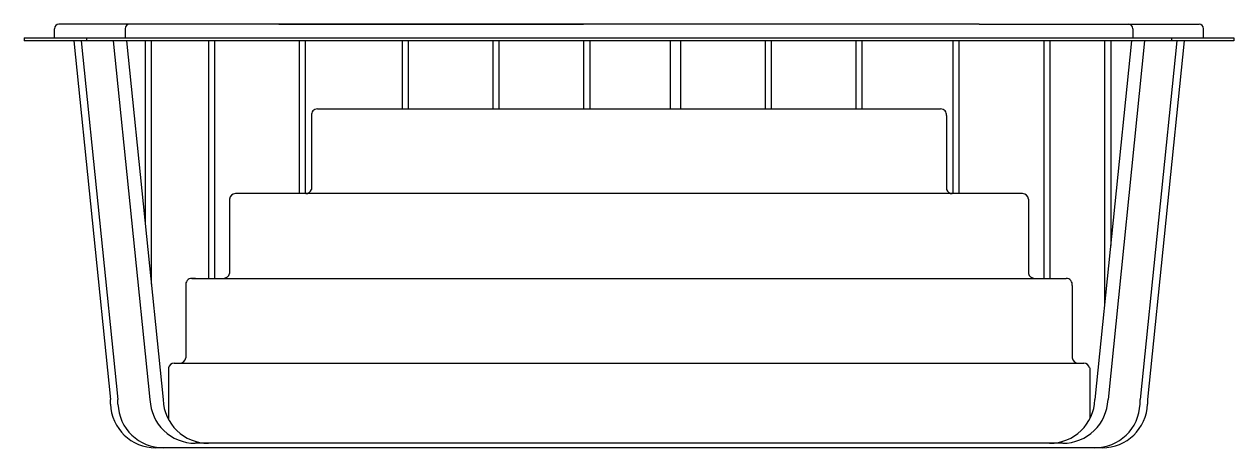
# Model space of a CAD drawing. Extents: x -1302 to -1298, y 290.38 to 291.78.
import ezdxf

# ---------------------------------------------------------------- set-up
doc = ezdxf.new("R2010")
doc.units = 0
doc.header["$LTSCALE"] = 10
doc.header["$MEASUREMENT"] = 0
doc.layers.add('Piscinas_Fibratec', color=4, linetype='CONTINUOUS')

msp = doc.modelspace()

# ---------------------------------------------------------------- linework, layer by layer
at = {"layer": 'Piscinas_Fibratec', "color": 2}
for p, q in [((-1301.9001, 291.7305), (-1301.9001, 291.7605)), ((-1301.1577, 291.7755), (-1301.8851, 291.7755)), ((-1301.6662, 291.7605), (-1301.6662, 291.7305)), ((-1300.1301, 291.7755), (-1301.489, 291.7755)), ((-1301.1577, 291.7755), (-1300.1501, 291.7755)), ((-1299.8501, 291.7755), (-1300.1301, 291.7755)), ((-1298.8424, 291.7755), (-1299.8501, 291.7755)), ((-1298.8424, 291.7755), (-1298.1151, 291.7755)), ((-1298.3339, 291.7605), (-1298.3339, 291.7305)), ((-1298.1001, 291.7305), (-1298.1001, 291.7605)), ((-1302.0001, 291.7305), (-1298.0001, 291.7305)), ((-1302.0001, 291.7305), (-1302.0001, 291.7205)), ((-1298.0001, 291.7205), (-1302.0001, 291.7205)), ((-1301.7942, 291.7305), (-1301.7942, 291.7205)), ((-1298.2059, 291.7305), (-1298.2059, 291.7205)), ((-1298.0001, 291.7305), (-1298.0001, 291.7205))]:
    msp.add_line(p, q, dxfattribs=at)
at = {"layer": 'Piscinas_Fibratec'}
for p, q in [((-1301.836, 291.7205), (-1301.7148, 290.535)), ((-1301.8112, 291.7205), (-1301.69, 290.535)), ((-1301.7053, 291.7205), (-1301.5841, 290.535)), ((-1301.6621, 291.7205), (-1301.5409, 290.535)), ((-1298.338, 291.7205), (-1298.4592, 290.535)), ((-1298.2949, 291.7205), (-1298.416, 290.535)), ((-1298.1889, 291.7205), (-1298.3101, 290.535)), ((-1298.1641, 291.7205), (-1298.2853, 290.535)), ((-1301.0304, 291.4955), (-1298.9697, 291.4955)), ((-1301.0503, 291.4736), (-1301.0503, 291.2291)), ((-1298.9498, 291.4736), (-1298.9498, 291.2291)), ((-1298.6986, 291.2155), (-1301.3015, 291.2155)), ((-1301.3214, 291.1977), (-1301.3214, 291.0848)), ((-1298.6788, 291.1977), (-1298.6788, 291.0848)), ((-1301.3214, 291.0848), (-1301.3214, 290.952)), ((-1298.6788, 291.0848), (-1298.6788, 290.952)), ((-1301.4459, 290.9355), (-1298.5542, 290.9355)), ((-1301.4338, 290.9355), (-1301.4459, 290.9355)), ((-1301.4655, 290.9118), (-1301.4655, 290.673)), ((-1298.5346, 290.9118), (-1298.5346, 290.673)), ((-1301.5037, 290.6555), (-1298.4964, 290.6555)), ((-1301.5234, 290.6394), (-1301.5234, 290.4699)), ((-1298.4767, 290.6394), (-1298.4767, 290.4737)), ((-1301.7148, 290.52), (-1301.7148, 290.535)), ((-1301.69, 290.52), (-1301.69, 290.535)), ((-1298.3101, 290.52), (-1298.3101, 290.535)), ((-1298.2853, 290.535), (-1298.2853, 290.52)), ((-1298.3101, 290.52), (-1298.3101, 290.52)), ((-1301.2649, 290.3755), (-1301.5649, 290.3755)), ((-1298.5659, 290.3905), (-1301.4342, 290.3905)), ((-1298.4352, 290.3755), (-1301.2649, 290.3755))]:
    msp.add_line(p, q, dxfattribs=at)
at = {"layer": 'Piscinas_Fibratec', "color": 1}
for p, q in [((-1301.5999, 291.7205), (-1301.5999, 291.1123)), ((-1301.5799, 291.7205), (-1301.5799, 290.9166)), ((-1301.3906, 291.7205), (-1301.3906, 290.9355)), ((-1301.3706, 291.7205), (-1301.3706, 290.9355)), ((-1301.0906, 291.7205), (-1301.0906, 291.2155)), ((-1301.0706, 291.7205), (-1301.0706, 291.2155)), ((-1300.7501, 291.7205), (-1300.7501, 291.4955)), ((-1300.7301, 291.7205), (-1300.7301, 291.4955)), ((-1300.4501, 291.7205), (-1300.4501, 291.4955)), ((-1300.4301, 291.7205), (-1300.4301, 291.4955)), ((-1300.1501, 291.7205), (-1300.1501, 291.4955)), ((-1300.1301, 291.7205), (-1300.1301, 291.4955)), ((-1299.8635, 291.7205), (-1299.8635, 291.4955)), ((-1299.8301, 291.7205), (-1299.8301, 291.4955)), ((-1299.5501, 291.7205), (-1299.5501, 291.4955)), ((-1299.5301, 291.7205), (-1299.5301, 291.4955)), ((-1299.2501, 291.7205), (-1299.2501, 291.4955)), ((-1299.2301, 291.7205), (-1299.2301, 291.4955)), ((-1298.9288, 291.7205), (-1298.9288, 291.2155)), ((-1298.9088, 291.7205), (-1298.9088, 291.2155)), ((-1298.6288, 291.7205), (-1298.6288, 290.9355)), ((-1298.6088, 291.7205), (-1298.6088, 290.9355)), ((-1298.4272, 291.7205), (-1298.4272, 290.8481)), ((-1298.4072, 291.7205), (-1298.4072, 291.0438))]:
    msp.add_line(p, q, dxfattribs=at)
at = {"layer": 'Piscinas_Fibratec', "color": 2}
for centre, start, end in [((-1301.8851, 291.7605), 90, 180), ((-1301.6512, 291.7605), 90, 180), ((-1298.3489, 291.7605), 0, 90), ((-1298.1151, 291.7605), 0, 90)]:
    msp.add_arc(centre, 0.015, start, end, dxfattribs=at)
at = {"layer": 'Piscinas_Fibratec'}
for centre, radius, start, end in [((-1301.0304, 291.4755), 0.02, 90, 185.6234), ((-1298.9697, 291.4755), 0.02, 354.3766, 90), ((-1301.3015, 291.1955), 0.02, 90, 173.7489), ((-1301.0692, 291.2355), 0.02, 270, 341.1937), ((-1298.9309, 291.2355), 0.02, 198.8063, 270), ((-1298.6986, 291.1955), 0.02, 6.2511, 90), ((-1301.4459, 290.9155), 0.02, 90, 190.7826), ((-1301.341, 290.9555), 0.02, 270, 349.8859), ((-1298.6591, 290.9555), 0.02, 190.1141, 270), ((-1298.5542, 290.9155), 0.02, 349.2174, 90), ((-1301.5037, 290.6355), 0.02, 90, 168.9063), ((-1301.4854, 290.6755), 0.02, 270, 352.747), ((-1298.5147, 290.6755), 0.02, 187.253, 270), ((-1298.4964, 290.6355), 0.02, 11.0937, 90), ((-1301.4342, 290.5405), 0.15, 182.1262, 270), ((-1301.391, 290.5405), 0.15, 182.1262, 270), ((-1298.6091, 290.5405), 0.15, 270, 357.8738), ((-1298.5659, 290.5405), 0.15, 270, 357.8738), ((-1301.5649, 290.5255), 0.15, 182.1262, 270), ((-1301.5401, 290.5255), 0.15, 182.1262, 270), ((-1298.46, 290.5255), 0.15, 270, 357.8738), ((-1298.4352, 290.5255), 0.15, 270, 357.8738)]:
    msp.add_arc(centre, radius, start, end, dxfattribs=at)

doc.saveas('drawing.dxf')
